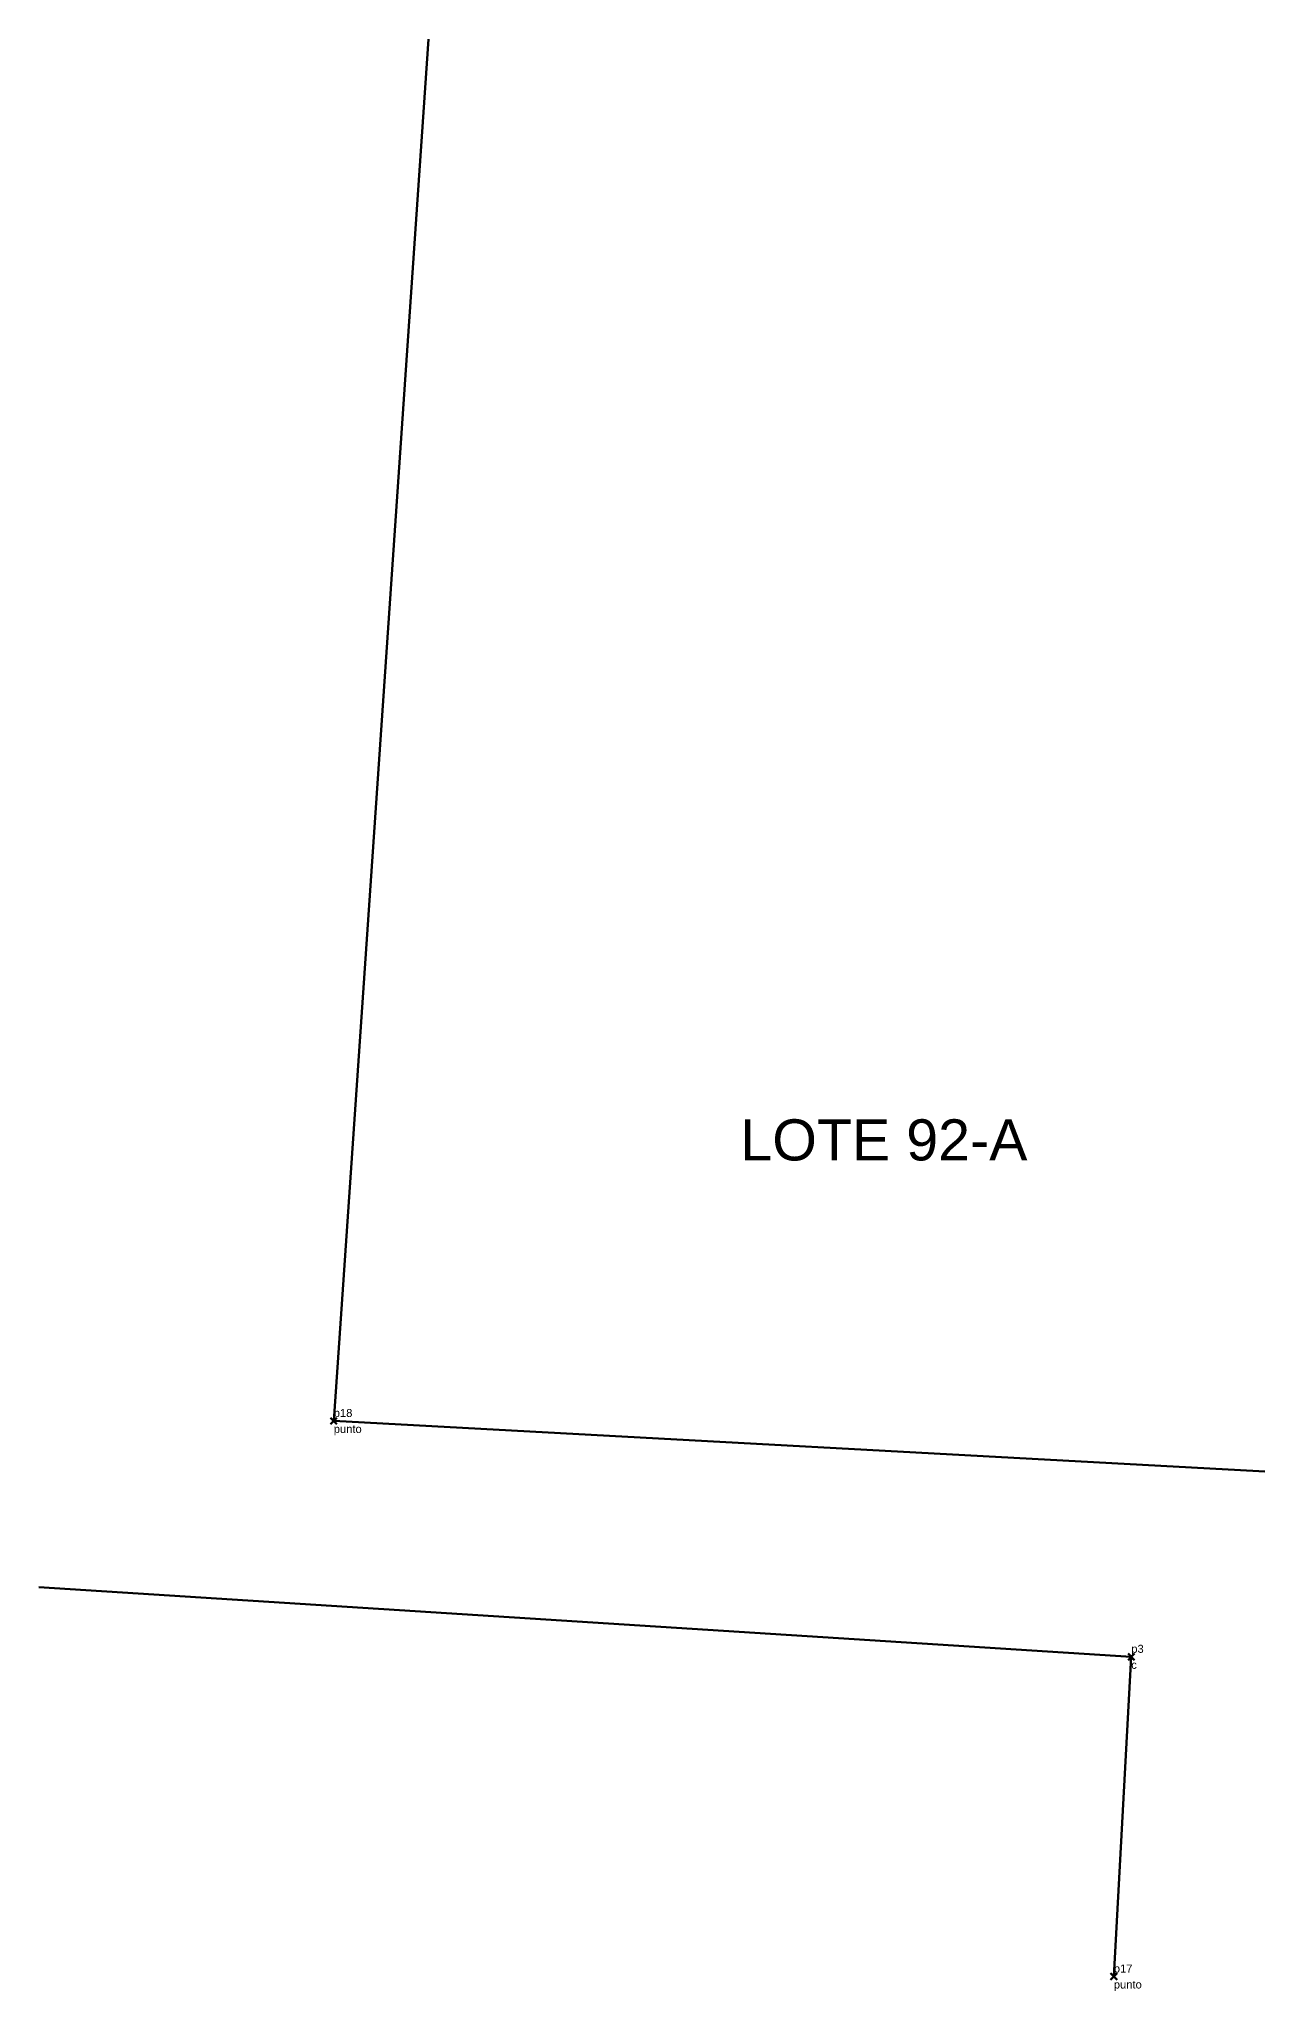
# Model space of a CAD drawing. Header units: millimetres. Extents: x 611827 to 612701, y 1320441 to 1320709.
# Drawn here: x 612025.7 to 612101.9, y 1320557.1 to 1320679.1 of the extents above; entities that cross this region are included whole.
import ezdxf

# ---------------------------------------------------------------- set-up
doc = ezdxf.new("R2010")
doc.units = ezdxf.units.MM
doc.header["$PDMODE"] = 3
doc.header["$PDSIZE"] = 0.2
doc.layers.get('0').update_dxf_attribs({"color": 1, "linetype": 'CONTINUOUS', "lineweight": 100})
doc.layers.add('c', color=174, linetype='CONTINUOUS', lineweight=100)
doc.layers.add('punto', color=174, linetype='CONTINUOUS', lineweight=100)
doc.styles.get("Standard").update_dxf_attribs({"font": 'arial.ttf', "width": 0.65})

msp = doc.modelspace()

# ---------------------------------------------------------------- linework, layer by layer
at = {"color": 7, "true_color": 0xffffff}
for points, elevation in [([(612103.83, 1320589.52), (612044.08, 1320592.77), (612050, 1320679.13)], 78.67), ([(612092.85, 1320558.05), (612093.94, 1320578.03), (612025.65, 1320582.38)], 79.5)]:
    msp.add_lwpolyline(points, dxfattribs=dict(at, elevation=elevation))
at = {"layer": 'c', "color": 7}
msp.add_point((612093.94, 1320578.03, 80.64), dxfattribs=at)
at = {"layer": 'punto', "color": 7}
for p in [(612044.08, 1320592.77, 80.68), (612092.85, 1320558.05, 79.5)]:
    msp.add_point(p, dxfattribs=at)

# ---------------------------------------------------------------- texts
at = {"layer": 'c', "color": 7}
for s, p in [('p3', (612093.94, 1320578.28)), ('c', (612093.94, 1320577.28))]:
    msp.add_text(s, height=0.5, dxfattribs=at).set_placement(p)
at = {"layer": 'punto', "color": 7}
for s, height, p in [('LOTE 92-A', 2.569, (612069.5, 1320609.05)), ('p18', 0.5, (612044.08, 1320593.02)), ('punto', 0.5, (612044.08, 1320592.02)), ('p17', 0.5, (612092.85, 1320558.3)), ('punto', 0.5, (612092.85, 1320557.3))]:
    msp.add_text(s, height=height, dxfattribs=at).set_placement(p)

doc.saveas('drawing.dxf')
